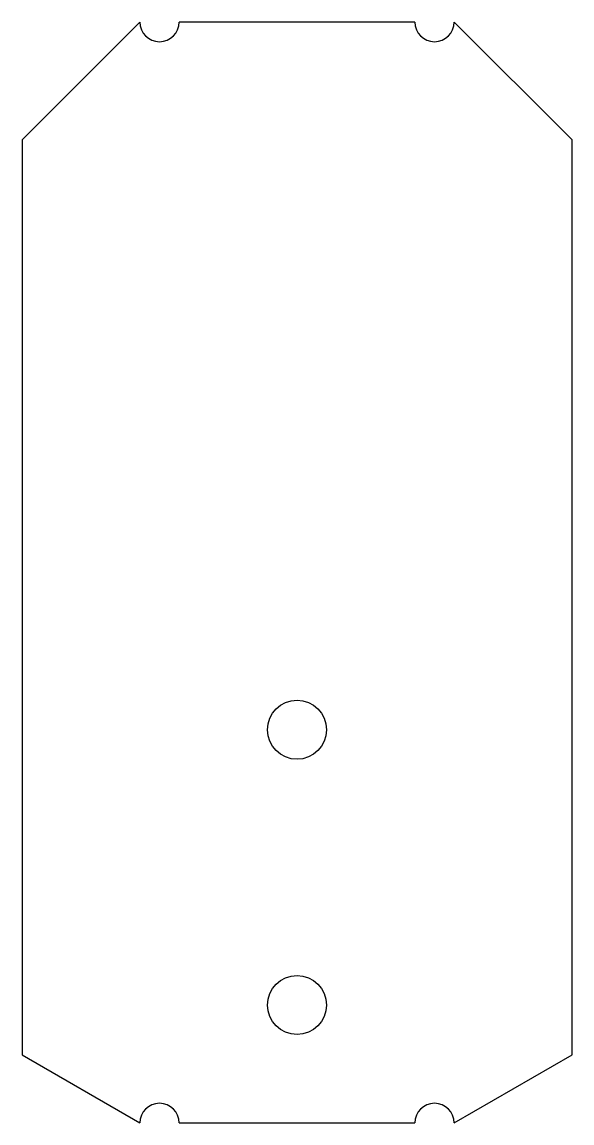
# Model space of a CAD drawing. Header units: inches. Extents: x 2 to 3.75, y 2 to 5.5.
import ezdxf

# ---------------------------------------------------------------- set-up
doc = ezdxf.new("R2010")
doc.units = ezdxf.units.IN
doc.header["$MEASUREMENT"] = 0
doc.layers.get('0').update_dxf_attribs({"linetype": 'CONTINUOUS'})

msp = doc.modelspace()

# ---------------------------------------------------------------- linework, layer by layer
for p, q in [((2.375, 5.5, 0.05), (2, 5.125, 0.05)), ((3.25, 5.5, 0.05), (2.5, 5.5, 0.05)), ((3.75, 5.125, 0.05), (3.375, 5.5, 0.05)), ((2, 5.125, 0.05), (2, 2.2165, 0.05)), ((3.75, 2.2165, 0.05), (3.75, 5.125, 0.05)), ((2, 2.2165, 0.05), (2.375, 2, 0.05)), ((3.375, 2, 0.05), (3.75, 2.2165, 0.05)), ((2.5, 2, 0.05), (3.25, 2, 0.05))]:
    msp.add_line(p, q)
for centre in [(2.875, 3.25), (2.875, 2.375)]:
    msp.add_circle(centre, 0.0938)
for centre, start, end in [((2.4375, 5.5, 0.05), 180, 0), ((3.3125, 5.5, 0.05), 180, 0), ((2.4375, 2, 0.05), 0, 180), ((3.3125, 2, 0.05), 0, 180)]:
    msp.add_arc(centre, 0.0625, start, end)

doc.saveas('drawing.dxf')
